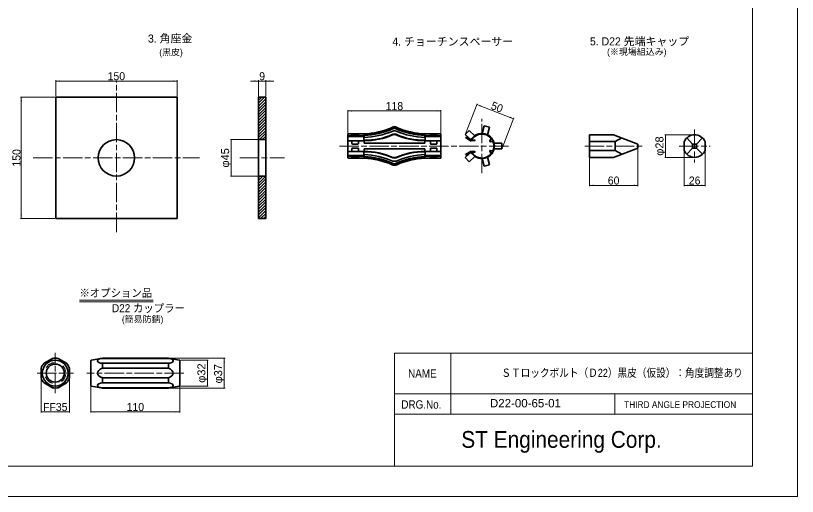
# Model space of a CAD drawing. Units: millimetres at full size, sheet at 1:2. Extents: x 2048 to 3730, y 1125 to 2313.
# Drawn here: x 2763 to 3730, y 1125 to 1719 of the extents above; entities that cross this region are included whole.
import ezdxf
from ezdxf.enums import TextEntityAlignment as Align

# ---------------------------------------------------------------- set-up
doc = ezdxf.new("R2010")
doc.units = ezdxf.units.MM
doc.header["$LTSCALE"] = 2
doc.linetypes.add('CHAIN', pattern=[18.5, 12, -1.5, 3.5, -1.5])
doc.linetypes.add('DASHED_SPACED', pattern=[12, 6, -6])
for name, color, linetype, lineweight in [('1 外形線', 7, 'Continuous', 35), ('2 細い実線', 2, 'Continuous', 20), ('3隠れ線', 2, 'DASHED_SPACED', 13), ('4中心線', 1, 'CHAIN', 15), ('5 想像線', 7, 'Continuous', 13), ('6寸法線', 4, 'Continuous', 13), ('7 枠・タイトル', 7, 'Continuous', 13), ('Defpoints_2', 7, 'Continuous', 13)]:
    doc.layers.add(name, color=color, linetype=linetype, lineweight=lineweight)
doc.styles.add('ＭＳ Ｐゴシック', font='')
doc.styles.get('ＭＳ Ｐゴシック').set_extended_font_data('MS PGothic')
pattern_1 = [(45, (2485.444, 633.514), (-1.76777, 1.76777), [])]

# ---------------------------------------------------------------- blocks, each defined once
blk = doc.blocks.new('filled_arrow')
at = {"color": 0, "linetype": 'Continuous', "lineweight": -2}
blk.add_solid([(7.5, 1.25), (0, 0), (7.5, -1.25)], dxfattribs=at)

msp = doc.modelspace()

# ---------------------------------------------------------------- hatches: boundary and pattern name
at = {"layer": '2 細い実線'}
h = msp.add_hatch(dxfattribs=at)
h.set_pattern_fill('USER', color=3, style=0, pattern_type=2)
h.set_pattern_definition(pattern_1)
h.paths.add_polyline_path([(3072.242, 1618.415), (3063.242, 1618.415), (3063.242, 1565.915), (3072.242, 1565.915)])
h = msp.add_hatch(dxfattribs=at)
h.set_pattern_fill('USER', color=3, style=0, pattern_type=2)
h.set_pattern_definition(pattern_1)
h.paths.add_polyline_path([(3072.242, 1520.915), (3063.242, 1520.915), (3063.242, 1468.415), (3072.242, 1468.415)])

# ---------------------------------------------------------------- linework, layer by layer
at = {"layer": '1 外形線'}
for p, q in [((2812.466, 1618.415), (2812.466, 1468.415)), ((2962.466, 1618.415), (2812.466, 1618.415)), ((2962.466, 1468.415), (2962.466, 1618.415)), ((3228.617, 1580.581), (3228.518, 1580.523)), ((3229.517, 1579.381), (3229.121, 1579.15)), ((3233.513, 1579.15), (3233.117, 1579.381)), ((3234.116, 1580.523), (3234.017, 1580.581)), ((3323.611, 1577.256), (3318.891, 1572.087)), ((3323.611, 1577.256), (3330.74, 1570.747)), ((3342.139, 1582.845), (3339.798, 1573.479)), ((3342.139, 1582.845), (3348.93, 1581.147)), ((3348.93, 1581.147), (3346.589, 1571.781)), ((3063.242, 1565.915), (3072.242, 1565.915)), ((3173.817, 1572.481), (3173.817, 1543.481)), ((3193.817, 1572.981), (3174.317, 1572.981)), ((3192.466, 1570.481), (3174.617, 1570.481)), ((3192.385, 1569.681), (3174.617, 1569.681)), ((3178.817, 1572.981), (3178.817, 1570.481)), ((3186.817, 1571.481), (3178.817, 1571.481)), ((3186.817, 1572.981), (3186.817, 1570.481)), ((3193.279, 1569.681), (3193.279, 1564.481)), ((3193.817, 1572.481), (3193.817, 1569.681)), ((3193.817, 1572.481), (3193.817, 1568.489)), ((3193.901, 1570.983), (3193.817, 1570.979)), ((3193.817, 1569.681), (3193.817, 1568.489)), ((3268.817, 1572.981), (3288.317, 1572.981)), ((3268.817, 1572.481), (3268.817, 1568.489)), ((3269.355, 1569.681), (3269.355, 1564.481)), ((3269.617, 1570.481), (3288.017, 1570.481)), ((3269.617, 1569.681), (3288.017, 1569.681)), ((3275.817, 1572.981), (3275.817, 1570.481)), ((3275.817, 1571.481), (3283.817, 1571.481)), ((3283.817, 1572.981), (3283.817, 1570.481)), ((3288.817, 1572.481), (3288.817, 1543.481)), ((3318.891, 1572.087), (3326.02, 1565.578)), ((3319.587, 1569.17), (3319.203, 1568.584)), ((3326.052, 1564.093), (3319.203, 1568.584)), ((3325.77, 1565.115), (3319.587, 1569.17)), ((3351.095, 1567.217), (3349.317, 1564.274)), ((3472.352, 1571.931), (3472.352, 1544.031)), ((3472.352, 1571.931), (3502.352, 1571.931)), ((3502.352, 1571.931), (3532.352, 1560.481)), ((3504.352, 1563.481), (3512.352, 1568.114)), ((3592.927, 1568.114), (3600.014, 1560.481)), ((3605.014, 1560.481), (3612.101, 1568.114)), ((3193.817, 1564.481), (3173.817, 1564.481)), ((3178.817, 1563.681), (3178.817, 1561.281)), ((3186.017, 1564.481), (3179.617, 1564.481)), ((3186.017, 1560.481), (3179.617, 1560.481)), ((3186.817, 1563.681), (3186.817, 1561.281)), ((3193.817, 1565.181), (3193.817, 1564.481)), ((3193.817, 1564.481), (3193.817, 1561.481)), ((3193.817, 1561.481), (3268.817, 1561.481)), ((3268.817, 1565.181), (3268.817, 1564.481)), ((3268.817, 1564.481), (3288.817, 1564.481)), ((3268.817, 1564.481), (3268.817, 1561.481)), ((3275.817, 1563.681), (3275.817, 1561.281)), ((3276.617, 1564.481), (3283.017, 1564.481)), ((3276.617, 1560.481), (3283.017, 1560.481)), ((3283.817, 1563.681), (3283.817, 1561.281)), ((3326.742, 1564.732), (3330.587, 1564.724)), ((3326.743, 1565.432), (3330.588, 1565.424)), ((3349.816, 1563.419), (3353.148, 1563.78)), ((3354.631, 1561.481), (3364.285, 1561.481)), ((3364.285, 1561.481), (3364.285, 1554.481)), ((3472.352, 1563.481), (3504.352, 1563.481)), ((3504.352, 1563.481), (3504.352, 1552.481)), ((3532.352, 1560.481), (3532.352, 1555.481)), ((3589.564, 1563.168), (3589.564, 1552.795)), ((3605.014, 1560.481), (3600.014, 1560.481)), ((3600.014, 1560.481), (3600.014, 1555.481)), ((3605.014, 1560.481), (3605.014, 1555.481)), ((3615.464, 1563.168), (3615.464, 1552.795)), ((3193.817, 1551.481), (3173.817, 1551.481)), ((3178.817, 1552.281), (3178.817, 1554.681)), ((3186.017, 1555.481), (3179.617, 1555.481)), ((3186.017, 1551.481), (3179.617, 1551.481)), ((3186.817, 1552.281), (3186.817, 1554.681)), ((3193.279, 1546.281), (3193.279, 1551.481)), ((3193.817, 1554.481), (3268.817, 1554.481)), ((3193.817, 1554.481), (3193.817, 1550.781)), ((3193.817, 1547.473), (3193.817, 1543.481)), ((3268.817, 1554.481), (3268.817, 1550.781)), ((3268.817, 1551.481), (3288.817, 1551.481)), ((3268.817, 1547.473), (3268.817, 1543.481)), ((3269.355, 1546.281), (3269.355, 1551.481)), ((3275.817, 1552.281), (3275.817, 1554.681)), ((3276.617, 1555.481), (3283.017, 1555.481)), ((3276.617, 1551.481), (3283.017, 1551.481)), ((3283.817, 1552.281), (3283.817, 1554.681)), ((3318.891, 1543.875), (3326.02, 1550.384)), ((3326.052, 1551.869), (3319.203, 1547.378)), ((3319.587, 1546.792), (3319.203, 1547.378)), ((3325.77, 1550.847), (3319.587, 1546.792)), ((3326.742, 1551.23), (3330.587, 1551.238)), ((3326.743, 1550.53), (3330.588, 1550.538)), ((3351.095, 1548.745), (3349.317, 1551.688)), ((3349.816, 1552.543), (3353.148, 1552.182)), ((3354.631, 1554.481), (3364.285, 1554.481)), ((3472.352, 1552.481), (3504.352, 1552.481)), ((3532.352, 1555.481), (3502.352, 1544.031)), ((3504.352, 1552.481), (3512.352, 1547.848)), ((3600.014, 1555.481), (3592.927, 1547.848)), ((3605.014, 1555.481), (3600.014, 1555.481)), ((3605.014, 1555.481), (3612.101, 1547.848)), ((3193.817, 1542.981), (3174.317, 1542.981)), ((3192.434, 1546.281), (3174.617, 1546.281)), ((3192.564, 1545.481), (3174.617, 1545.481)), ((3178.817, 1545.481), (3178.817, 1542.981)), ((3186.817, 1544.481), (3178.817, 1544.481)), ((3186.817, 1545.481), (3186.817, 1542.981)), ((3268.817, 1542.981), (3288.317, 1542.981)), ((3269.617, 1546.281), (3288.017, 1546.281)), ((3269.617, 1545.481), (3288.017, 1545.481)), ((3275.817, 1545.481), (3275.817, 1542.981)), ((3275.817, 1544.481), (3283.817, 1544.481)), ((3283.817, 1545.481), (3283.817, 1542.981)), ((3323.611, 1538.706), (3318.891, 1543.875)), ((3323.611, 1538.706), (3330.74, 1545.215)), ((3342.139, 1533.117), (3339.798, 1542.483)), ((3348.93, 1534.815), (3346.589, 1544.181)), ((3472.352, 1544.031), (3502.352, 1544.031)), ((3229.517, 1536.581), (3229.121, 1536.812)), ((3233.513, 1536.812), (3233.117, 1536.581)), ((3342.139, 1533.117), (3348.93, 1534.815)), ((3063.242, 1520.915), (3072.242, 1520.915)), ((2812.466, 1468.415), (2962.466, 1468.415)), ((2808.327, 1295.606), (2798.035, 1289.663)), ((2825.847, 1289.663), (2815.554, 1295.606)), ((2856.829, 1293.608), (2870.181, 1295.962)), ((2870.181, 1295.962), (2951.825, 1295.962)), ((2870.181, 1295.606), (2911.003, 1295.606)), ((2951.825, 1295.606), (2911.003, 1295.606)), ((2965.176, 1293.608), (2951.825, 1295.962)), ((2856.003, 1277.462), (2856.003, 1292.623)), ((2870.181, 1289.663), (2911.003, 1289.663)), ((2870.181, 1289.663), (2870.181, 1283.404)), ((2951.825, 1289.663), (2911.003, 1289.663)), ((2951.825, 1289.663), (2951.825, 1283.404)), ((2966.003, 1277.462), (2966.003, 1292.623)), ((2794.421, 1283.404), (2794.421, 1271.52)), ((2829.46, 1271.52), (2829.46, 1283.404)), ((2856.003, 1277.462), (2856.003, 1262.301)), ((2870.181, 1283.404), (2911.003, 1283.404)), ((2951.825, 1283.404), (2911.003, 1283.404)), ((2966.003, 1277.462), (2966.003, 1262.301)), ((2870.181, 1271.52), (2911.003, 1271.52)), ((2870.181, 1271.52), (2870.181, 1265.261)), ((2870.181, 1271.52), (2870.181, 1270.998)), ((2951.825, 1271.52), (2911.003, 1271.52)), ((2951.825, 1271.52), (2951.825, 1265.261)), ((2798.035, 1265.261), (2808.327, 1259.318)), ((2815.554, 1259.318), (2825.847, 1265.261)), ((2856.829, 1261.316), (2870.181, 1258.962)), ((2870.181, 1265.261), (2911.003, 1265.261)), ((2870.181, 1259.318), (2911.003, 1259.318)), ((2870.181, 1259.318), (2870.181, 1258.962)), ((2870.181, 1258.962), (2951.825, 1258.962)), ((2951.825, 1265.261), (2911.003, 1265.261)), ((2951.825, 1259.318), (2911.003, 1259.318)), ((2965.176, 1261.316), (2951.825, 1258.962))]:
    msp.add_line(p, q, dxfattribs=at)
msp.add_lwpolyline([(3063.242, 1468.415), (3072.242, 1468.415), (3072.242, 1618.415), (3063.242, 1618.415)], close=True, dxfattribs=at)
for centre, radius in [((2887.466, 1543.415), 22.5), ((2811.941, 1277.462), 16), ((2811.941, 1277.462), 11.2)]:
    msp.add_circle(centre, radius, dxfattribs=at)
for centre, radius, start, end in [((3189.774, 1668.808), 95.912, 272.416, 293.6945), ((3189.057, 1672.199), 103.82, 272.62782, 292.81684), ((3189.774, 1668.808), 96.412, 272.416, 293.6945), ((3189.774, 1668.808), 97.912, 272.416, 293.6945), ((3231.317, 1576.981), 5, 53.1301, 126.8699), ((3231.317, 1576.981), 5, 53.1301, 126.8699), ((3231.317, 1576.981), 4.5, 53.1301, 126.8699), ((3231.317, 1576.981), 4.5, 53.1301, 126.8699), ((3231.317, 1567.981), 8.754, 76.79325, 103.20675), ((3231.317, 1576.981), 3, 53.1301, 126.8699), ((3231.317, 1576.981), 3, 53.1301, 126.8699), ((3273.577, 1672.199), 103.82, 247.18316, 267.37218), ((3272.86, 1668.808), 97.912, 246.3055, 267.584), ((3272.86, 1668.808), 96.412, 246.3055, 267.584), ((3272.86, 1668.808), 95.912, 246.3055, 267.584), ((3174.317, 1572.481), 0.5, 90, 180), ((3174.617, 1569.681), 0.8, 90, 180), ((3174.617, 1568.881), 0.8, 90, 180), ((3192.479, 1569.681), 0.8, 0, 90), ((3192.479, 1568.881), 0.8, 0, 90), ((3195.32, 1647.481), 82.813, 268.95342, 294.39429), ((3195.32, 1647.481), 82.313, 268.95342, 294.39429), ((3231.365, 1563.059), 9.676, 78.35898, 102.2162), ((3231.365, 1563.059), 9.176, 78.35898, 102.2162), ((3231.317, 1567.981), 4.754, 76.79325, 103.20675), ((3267.314, 1647.481), 82.813, 245.60571, 271.04658), ((3267.314, 1647.481), 82.313, 245.60571, 271.04658), ((3270.155, 1569.681), 0.8, 90, 180), ((3270.155, 1568.881), 0.8, 90, 180), ((3288.017, 1569.681), 0.8, 0, 90), ((3288.017, 1568.881), 0.8, 0, 90), ((3288.317, 1572.481), 0.5, 0, 90), ((3339.531, 1557.981), 15.5, 207.40198, 152.59802), ((3339.531, 1557.981), 14.8, 204.39035, 155.60965), ((3602.514, 1557.981), 13.95, 21.82628, 158.17372), ((3179.617, 1563.681), 0.8, 90, 180), ((3179.617, 1561.281), 0.8, 180, 270), ((3186.017, 1563.681), 0.8, 0, 90), ((3186.017, 1561.281), 0.8, 270, 0), ((3276.617, 1563.681), 0.8, 90, 180), ((3276.617, 1561.281), 0.8, 180, 270), ((3283.017, 1563.681), 0.8, 0, 90), ((3283.017, 1561.281), 0.8, 270, 0), ((3330.588, 1565.074), 0.35, 269.75713, 90), ((3349.692, 1563.92), 0.516, 136.6958, 283.91413), ((3174.617, 1547.081), 0.8, 180, 270), ((3179.617, 1554.681), 0.8, 90, 180), ((3179.617, 1552.281), 0.8, 180, 270), ((3186.017, 1554.681), 0.8, 0, 90), ((3186.017, 1552.281), 0.8, 270, 0), ((3192.479, 1547.081), 0.8, 270, 0), ((3195.32, 1468.481), 82.813, 65.60571, 91.04658), ((3195.32, 1468.481), 82.313, 65.60571, 91.04658), ((3189.057, 1443.763), 103.82, 67.18316, 87.37218), ((3267.314, 1468.481), 82.813, 88.95342, 114.39429), ((3273.577, 1443.763), 103.82, 92.62782, 112.81684), ((3267.314, 1468.481), 82.313, 88.95342, 114.39429), ((3270.155, 1547.081), 0.8, 180, 270), ((3276.617, 1554.681), 0.8, 90, 180), ((3276.617, 1552.281), 0.8, 180, 270), ((3283.017, 1554.681), 0.8, 0, 90), ((3283.017, 1552.281), 0.8, 270, 0), ((3288.017, 1547.081), 0.8, 270, 0), ((3330.588, 1550.888), 0.35, 270, 90.24287), ((3349.692, 1552.042), 0.516, 76.08587, 223.3042), ((3602.514, 1557.981), 13.95, 201.82628, 338.17372), ((3174.617, 1546.281), 0.8, 180, 270), ((3174.317, 1543.481), 0.5, 180, 270), ((3192.479, 1546.281), 0.8, 270, 0), ((3189.774, 1447.154), 95.912, 66.3055, 87.584), ((3189.774, 1447.154), 96.412, 66.3055, 87.584), ((3189.774, 1447.154), 97.912, 66.3055, 87.584), ((3231.317, 1547.981), 8.754, 256.79325, 283.20675), ((3231.365, 1552.903), 9.676, 257.7838, 281.64102), ((3231.365, 1552.903), 9.176, 257.7838, 281.64102), ((3272.86, 1447.154), 97.912, 92.416, 113.6945), ((3272.86, 1447.154), 96.412, 92.416, 113.6945), ((3272.86, 1447.154), 95.912, 92.416, 113.6945), ((3270.155, 1546.281), 0.8, 180, 270), ((3288.017, 1546.281), 0.8, 270, 0), ((3288.317, 1543.481), 0.5, 270, 0), ((3231.317, 1538.981), 5, 233.1301, 306.8699), ((3231.317, 1538.981), 4.5, 233.1301, 306.8699), ((3231.317, 1538.981), 3, 233.1301, 306.8699), ((2811.941, 1277.462), 18.5, 78.73567, 101.26433), ((2811.941, 1277.462), 18.5, 138.73567, 161.26433), ((2811.941, 1277.462), 18.5, 18.73567, 41.26433), ((2857.003, 1292.623), 1, 100, 180), ((2965.003, 1292.623), 1, 0, 80), ((2811.941, 1277.462), 18.5, 198.73567, 221.26433), ((2811.941, 1277.462), 18.5, 318.73567, 341.26433), ((2811.941, 1277.462), 18.5, 258.73567, 281.26433), ((2857.003, 1262.301), 1, 180, 260), ((2965.003, 1262.301), 1, 280, 0)]:
    msp.add_arc(centre, radius, start, end, dxfattribs=at)
for centre, major_axis, ratio, start_param, end_param in [((2870.181, 1292.634), (-5.942, 0), 0.5, 4.712389, 7.8539816), ((2951.825, 1292.634), (5.942, 0), 0.5, 4.712389, 7.8539816), ((2880.498, 1277.462), (16.259, 0), 0.472863, 2.2581849, 4.0250004), ((2941.508, 1277.462), (-16.259, 0), 0.472863, 2.2581849, 4.0250004), ((2870.181, 1262.289), (-5.942, 0), 0.5, 4.712389, 7.8539816), ((2951.825, 1262.289), (5.942, 0), 0.5, 4.712389, 7.8539816)]:
    msp.add_ellipse(centre, major_axis=major_axis, ratio=ratio, start_param=start_param, end_param=end_param, dxfattribs=at)
at = {"layer": '3隠れ線'}
msp.add_circle((2811.941, 1277.462), 13, dxfattribs=at)
at = {"layer": '4中心線'}
for p, q in [((2887.466, 1451.719), (2887.466, 1638.329)), ((3339.531, 1524.507), (3339.531, 1591.456)), ((3602.514, 1578.423), (3602.514, 1537.539)), ((3163.31, 1557.981), (3373.327, 1557.981)), ((3466.571, 1557.981), (3538.942, 1557.981)), ((3583.434, 1557.981), (3621.594, 1557.981)), ((2784.616, 1543.415), (2990.316, 1543.415)), ((3040.08, 1543.415), (3095.48, 1543.415)), ((2811.941, 1252.589), (2811.941, 1302.335)), ((2789.45, 1277.462), (2834.432, 1277.462)), ((2971.003, 1277.462), (2851.003, 1277.462))]:
    msp.add_line(p, q, dxfattribs=at)
at = {"layer": '5 想像線'}
for p, q in [((3673.896, 2275.926), (3673.896, 1162.372)), ((3673.896, 1162.373), (2103.2, 1162.373))]:
    msp.add_line(p, q, dxfattribs=at)
at = {"layer": '6寸法線'}
for p, q in [((2812.466, 1619.415), (2812.466, 1639.329)), ((2812.466, 1638.329), (2962.466, 1638.329)), ((2962.466, 1619.415), (2962.466, 1639.329)), ((3053.242, 1638.329), (3082.242, 1638.329)), ((3063.242, 1619.415), (3063.242, 1639.329)), ((3072.242, 1619.415), (3072.242, 1639.329)), ((2811.466, 1618.415), (2768.939, 1618.415)), ((2769.939, 1618.415), (2769.939, 1468.415)), ((3319.253, 1573.019), (3333.707, 1610.288)), ((3333.346, 1609.356), (3378.74, 1591.75)), ((3173.817, 1573.481), (3173.817, 1602.416)), ((3173.817, 1601.416), (3288.817, 1601.416)), ((3288.817, 1573.481), (3288.817, 1602.416)), ((3364.647, 1555.413), (3379.101, 1592.682)), ((3062.242, 1565.915), (3028.473, 1565.915)), ((3029.473, 1565.915), (3029.473, 1520.915)), ((3601.514, 1571.931), (3565.513, 1571.931)), ((3566.513, 1571.931), (3566.513, 1544.031)), ((3532.352, 1554.481), (3532.352, 1508.399)), ((3589.564, 1551.795), (3589.564, 1508.399)), ((3615.464, 1551.795), (3615.464, 1508.399)), ((3472.352, 1543.031), (3472.352, 1508.399)), ((3601.514, 1544.031), (3565.513, 1544.031)), ((3062.242, 1520.915), (3028.473, 1520.915)), ((3472.352, 1509.399), (3532.352, 1509.399)), ((3589.564, 1509.399), (3615.464, 1509.399)), ((2811.466, 1468.415), (2768.939, 1468.415)), ((2952.825, 1295.962), (3021.851, 1295.962)), ((3020.851, 1295.962), (3020.851, 1258.962)), ((2967.003, 1293.462), (3001.135, 1293.462)), ((3000.135, 1293.462), (3000.135, 1261.462)), ((2794.421, 1276.462), (2794.421, 1228.573)), ((2829.46, 1276.462), (2829.46, 1228.573)), ((2856.003, 1266.913), (2856.003, 1228.573)), ((2966.003, 1266.913), (2966.003, 1228.573)), ((2952.825, 1258.962), (3021.851, 1258.962)), ((2967.003, 1261.462), (3001.135, 1261.462)), ((2794.421, 1229.573), (2829.46, 1229.573)), ((2856.003, 1229.573), (2966.003, 1229.573))]:
    msp.add_line(p, q, dxfattribs=at)
at = {"layer": '7 枠・タイトル'}
for p, q in [((2841.886, 1367.719), (2932.925, 1367.719)), ((2841.886, 1365.719), (2933.092, 1365.719)), ((3231.579, 1302.068), (3231.579, 1162.373)), ((3231.579, 1302.068), (3673.896, 1302.068)), ((3300.949, 1302.068), (3300.949, 1226.616)), ((3231.579, 1251.767), (3673.896, 1251.767)), ((3504.027, 1251.767), (3504.027, 1226.616)), ((3231.579, 1226.616), (3673.896, 1226.616))]:
    msp.add_line(p, q, dxfattribs=at)
at = {"layer": 'Defpoints_2'}
msp.add_lwpolyline([(2047.548, 1125.149), (3729.548, 1125.149), (3729.548, 2313.149), (2047.548, 2313.149)], close=True, dxfattribs=at)

# ---------------------------------------------------------------- block references
at = {"layer": '6寸法線', "xscale": 0.667, "yscale": 0.667}
for p in [(2812.466, 1638.329), (3072.242, 1638.329), (3173.817, 1601.416), (3472.352, 1509.399), (3589.564, 1509.399), (2794.421, 1229.573), (2856.003, 1229.573)]:
    msp.add_blockref('filled_arrow', p, dxfattribs=at)
for p, rotation in [((2962.466, 1638.329), 180), ((3063.242, 1638.329), 180), ((2769.939, 1618.415), 270), ((3333.346, 1609.356), 338.8), ((3288.817, 1601.416), 180), ((3378.74, 1591.75), 158.8), ((3029.473, 1565.915), 270), ((3566.513, 1571.931), 270), ((3566.513, 1544.031), 90), ((3029.473, 1520.915), 90), ((3532.352, 1509.399), 180), ((3615.464, 1509.399), 180), ((2769.939, 1468.415), 90), ((3020.851, 1295.962), 270), ((3000.135, 1293.462), 270), ((3000.135, 1261.462), 90), ((3020.851, 1258.962), 90), ((2829.46, 1229.573), 180), ((2966.003, 1229.573), 180)]:
    msp.add_blockref('filled_arrow', p, dxfattribs=dict(at, rotation=rotation))

# ---------------------------------------------------------------- texts
at = {"layer": '6寸法線', "style": 'ＭＳ Ｐゴシック'}
for s, p in [('150', (2887.466, 1644.329)), ('9', (3067.742, 1644.329)), ('118', (3231.317, 1607.416)), ('60', (3502.352, 1515.399)), ('26', (3602.514, 1515.399)), ('FF35', (2811.941, 1235.573)), ('110', (2911.003, 1235.573))]:
    msp.add_text(s, height=9.897, dxfattribs=at).set_placement(p, align=Align.MIDDLE_CENTER)
for s, rotation, p in [('50', 338.801, (3358.212, 1606.147)), ('150', 90, (2763.939, 1543.415))]:
    msp.add_text(s, height=9.897, rotation=rotation, dxfattribs=at).set_placement(p, align=Align.MIDDLE_CENTER)
at = {"layer": '6寸法線', "style": 'ＭＳ Ｐゴシック', "width": 1.05}
for s, p in [('φ28', (3559.008, 1557.981)), ('φ45', (3021.968, 1543.415)), ('φ32', (2992.629, 1277.462)), ('φ37', (3013.345, 1276.66))]:
    msp.add_text(s, height=9.897, rotation=90, dxfattribs=at).set_placement(p, align=Align.MIDDLE_CENTER)
at = {"layer": '7 枠・タイトル', "style": 'ＭＳ Ｐゴシック'}
for s, height, p in [('3. 角座金', 9.897, (2926.545, 1682.926)), ('4. チョーチンスペーサー', 9.897, (3228.785, 1679.167)), ('5. D22 先端キャップ', 9.897, (3473.068, 1679.443)), ('(黒皮)', 7.918, (2940.531, 1667.63)), ('(※現場組込み)', 7.918, (3494.307, 1668.238)), ('(簡易防錆)', 7.918, (2894.344, 1337.69))]:
    msp.add_text(s, height=height, dxfattribs=at).set_placement(p, align=Align.BOTTOM_LEFT)
for s, height, width, p in [('※オプション品', 9.897, 0.95, (2841.863, 1368.564)), ('D22 カップラー', 9.897, 0.95, (2882.09, 1349.721)), ('NAME', 10.37, 0.9, (3248.201, 1268.675)), ('ＳＴロックボルト（Ｄ22）黒皮（仮設）：角度調整あり', 10.02, 0.85, (3363.563, 1269.724)), ('DRG.No.', 10.37, 0.9, (3239.862, 1230.407)), ('D22-00-65-01', 10.37, 1.05, (3349.362, 1231.952)), ('THIRD ANGLE PROJECTION', 8.297, 0.95, (3515.279, 1231.896)), ('ST Engineering Corp.', 20.74, 0.95, (3313.972, 1178.903))]:
    msp.add_text(s, height=height, dxfattribs=dict(at, width=width)).set_placement(p, align=Align.BOTTOM_LEFT)

doc.saveas('drawing.dxf')
